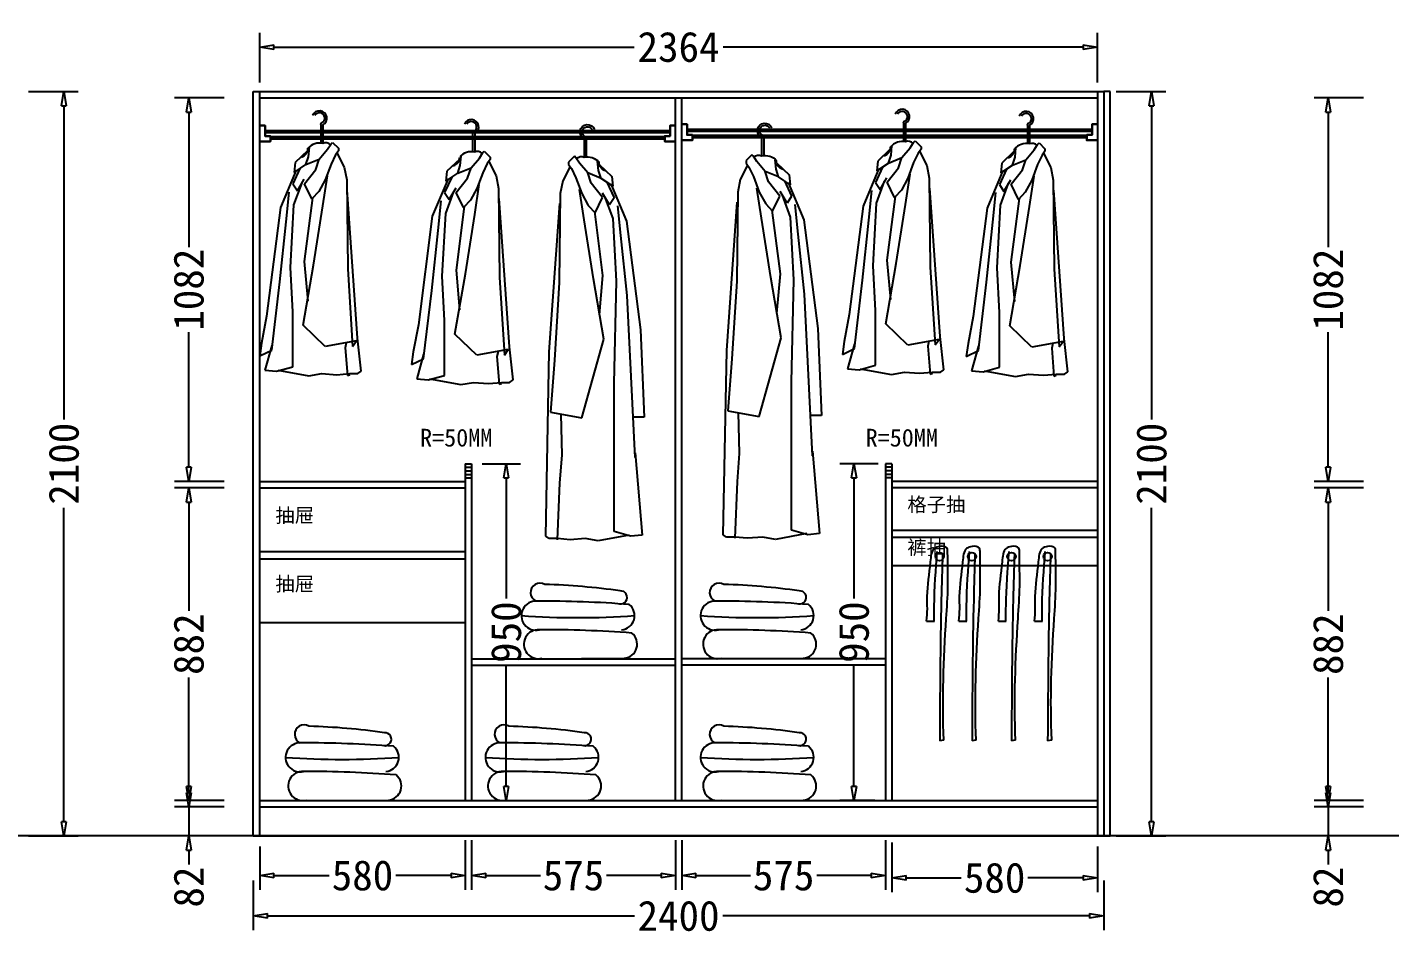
# Model space of a CAD drawing. Header units: millimetres. Extents: x 304407 to 361076, y -1262425 to -1203358.
# Drawn here: x 329898 to 333743, y -1235835 to -1233272 of the extents above; entities that cross this region are included whole.
import ezdxf

# ---------------------------------------------------------------- set-up
doc = ezdxf.new("R2010")
doc.units = ezdxf.units.MM
doc.header["$LTSCALE"] = 20
doc.layers.get('Defpoints').update_dxf_attribs({"color": 250})
for name, color, linetype in [('4', 1, 'Continuous'), ('6', 6, 'Continuous'), ('8', 8, 'Continuous'), ('LAYER10', 11, 'Continuous'), ('LAYER8', 11, 'Continuous'), ('图层3', 4, 'Continuous'), ('墙体', 40, 'Continuous')]:
    doc.layers.add(name, color=color, linetype=linetype)
doc.styles.get("Standard").update_dxf_attribs({"font": 'SimSun.ttf', "height": 85})
doc.styles.add('text', font='SimSun.ttf', dxfattribs={"height": 85})
doc.dimstyles.new('周文晶', dxfattribs={"dimtxt": 70, "dimasz": 40, "dimexe": 40, "dimexo": 30, "dimgap": 10, "dimtad": 0, "dimdec": 0, "dimtxsty": 'Standard', "dimblk": 'CLOSEDBLANK', "dimcen": 200, "dimclrd": 256, "dimclre": 256, "dimadec": 0, "dimazin": 0, "dimtfac": 1, "dimtdec": 0, "dimtmove": 0, "dimatfit": 3, "dimldrblk": 'CLOSEDBLANK', "dimfxl": 100, "dimfxlon": 1, "dimarcsym": 0})

# ---------------------------------------------------------------- blocks, each defined once
blk = doc.blocks.new('_ClosedBlank')
at = {"color": 0, "linetype": 'ByBlock', "lineweight": -2}
for p, q in [((-1, 0.167), (0, 0)), ((-1, 0.167), (-1, -0.167)), ((0, 0), (-1, -0.167))]:
    blk.add_line(p, q, dxfattribs=at)
blk = doc.blocks.new('*D1439')
at = {"lineweight": -2, "transparency": 16777216}
for p, q in [((329901.9, -1233453.3), (330041.9, -1233453.3)), ((330001.9, -1233493.3), (330001.9, -1234378.5)), ((330001.9, -1235513.3), (330001.9, -1234628)), ((329901.9, -1235553.3), (330041.9, -1235553.3))]:
    blk.add_line(p, q, dxfattribs=at)
at = {"layer": 'Defpoints', "color": 0, "transparency": 16777216}
for p in [(329867.1, -1233453.3), (330001.9, -1233453.3), (329867.1, -1235553.3)]:
    blk.add_point(p, dxfattribs=at)
at = {"lineweight": -2, "transparency": 16777216, "xscale": 40, "yscale": 40, "zscale": 40}
for p, rotation in [((330001.9, -1233453.3), 90), ((330001.9, -1235553.3), 270)]:
    blk.add_blockref('_ClosedBlank', p, dxfattribs=dict(at, rotation=rotation))
at = {"color": 0, "transparency": 16777216, "insert": (330001.9, -1234503.3), "char_height": 85, "attachment_point": 5, "rotation": 90}
blk.add_mtext('2100', dxfattribs=at)
blk = doc.blocks.new('*D1448')
at = {"lineweight": -2, "transparency": 16777216}
for p, q in [((330554.4, -1235583.3), (330554.4, -1235704.8)), ((331134.4, -1235564.8), (331134.4, -1235704.8)), ((330594.4, -1235664.8), (330750.4, -1235664.8)), ((331094.4, -1235664.8), (330938.5, -1235664.8))]:
    blk.add_line(p, q, dxfattribs=at)
at = {"layer": 'Defpoints', "color": 0, "transparency": 16777216}
for p in [(331134.4, -1235453.3), (330554.4, -1235553.3), (331134.4, -1235664.8)]:
    blk.add_point(p, dxfattribs=at)
at = {"lineweight": -2, "transparency": 16777216, "xscale": 40, "yscale": 40, "zscale": 40, "rotation": 180}
blk.add_blockref('_ClosedBlank', (330554.4, -1235664.8), dxfattribs=at)
at = {"lineweight": -2, "transparency": 16777216, "xscale": 40, "yscale": 40, "zscale": 40}
blk.add_blockref('_ClosedBlank', (331134.4, -1235664.8), dxfattribs=at)
at = {"color": 0, "transparency": 16777216, "insert": (330844.4, -1235664.8), "char_height": 85, "attachment_point": 5}
blk.add_mtext('580', dxfattribs=at)
blk = doc.blocks.new('*D1449')
at = {"lineweight": -2, "transparency": 16777216}
for p, q in [((331745.4, -1235564.8), (331745.4, -1235704.8)), ((332320.4, -1235564.8), (332320.4, -1235704.8)), ((331785.4, -1235664.8), (331939.6, -1235664.8)), ((332280.4, -1235664.8), (332126.3, -1235664.8))]:
    blk.add_line(p, q, dxfattribs=at)
at = {"layer": 'Defpoints', "color": 0, "transparency": 16777216}
for p in [(331745.4, -1233471.3), (332320.4, -1235453.3), (332320.4, -1235664.8)]:
    blk.add_point(p, dxfattribs=at)
at = {"lineweight": -2, "transparency": 16777216, "xscale": 40, "yscale": 40, "zscale": 40, "rotation": 180}
blk.add_blockref('_ClosedBlank', (331745.4, -1235664.8), dxfattribs=at)
at = {"lineweight": -2, "transparency": 16777216, "xscale": 40, "yscale": 40, "zscale": 40}
blk.add_blockref('_ClosedBlank', (332320.4, -1235664.8), dxfattribs=at)
at = {"color": 0, "transparency": 16777216, "insert": (332032.9, -1235664.8), "char_height": 85, "attachment_point": 5}
blk.add_mtext('575', dxfattribs=at)
blk = doc.blocks.new('*D1450')
at = {"lineweight": -2, "transparency": 16777216}
for p, q in [((330554.4, -1233427.9), (330554.4, -1233287.9)), ((332918.4, -1233427.9), (332918.4, -1233287.9)), ((330594.4, -1233327.9), (331610.8, -1233327.9)), ((332878.4, -1233327.9), (331862.1, -1233327.9))]:
    blk.add_line(p, q, dxfattribs=at)
at = {"layer": 'Defpoints', "color": 0, "transparency": 16777216}
for p in [(332918.4, -1233327.9), (330554.4, -1233471.3), (332918.4, -1233471.3)]:
    blk.add_point(p, dxfattribs=at)
at = {"lineweight": -2, "transparency": 16777216, "xscale": 40, "yscale": 40, "zscale": 40, "rotation": 180}
blk.add_blockref('_ClosedBlank', (330554.4, -1233327.9), dxfattribs=at)
at = {"lineweight": -2, "transparency": 16777216, "xscale": 40, "yscale": 40, "zscale": 40}
blk.add_blockref('_ClosedBlank', (332918.4, -1233327.9), dxfattribs=at)
at = {"color": 0, "transparency": 16777216, "insert": (331736.4, -1233327.9), "char_height": 85, "attachment_point": 5}
blk.add_mtext('2364', dxfattribs=at)
blk = doc.blocks.new('*D1451')
at = {"lineweight": -2, "transparency": 16777216}
for p, q in [((330536.4, -1235678.9), (330536.4, -1235818.9)), ((332936.4, -1235678.9), (332936.4, -1235818.9)), ((330576.4, -1235778.9), (331611.7, -1235778.9)), ((332896.4, -1235778.9), (331861.2, -1235778.9))]:
    blk.add_line(p, q, dxfattribs=at)
at = {"layer": 'Defpoints', "color": 0, "transparency": 16777216}
for p in [(330536.4, -1235553.3), (332936.4, -1235553.3), (332936.4, -1235778.9)]:
    blk.add_point(p, dxfattribs=at)
at = {"lineweight": -2, "transparency": 16777216, "xscale": 40, "yscale": 40, "zscale": 40, "rotation": 180}
blk.add_blockref('_ClosedBlank', (330536.4, -1235778.9), dxfattribs=at)
at = {"lineweight": -2, "transparency": 16777216, "xscale": 40, "yscale": 40, "zscale": 40}
blk.add_blockref('_ClosedBlank', (332936.4, -1235778.9), dxfattribs=at)
at = {"color": 0, "transparency": 16777216, "insert": (331736.4, -1235778.9), "char_height": 85, "attachment_point": 5}
blk.add_mtext('2400', dxfattribs=at)
blk = doc.blocks.new('*D1452')
at = {"lineweight": -2, "transparency": 16777216}
for p, q in [((332971.3, -1233453.3), (333111.3, -1233453.3)), ((333071.3, -1233493.3), (333071.3, -1234378.5)), ((333071.3, -1235513.3), (333071.3, -1234628)), ((332971.3, -1235553.3), (333111.3, -1235553.3))]:
    blk.add_line(p, q, dxfattribs=at)
at = {"layer": 'Defpoints', "color": 0, "transparency": 16777216}
for p in [(332936.4, -1233453.3), (333071.3, -1233453.3), (332936.4, -1235553.3)]:
    blk.add_point(p, dxfattribs=at)
at = {"lineweight": -2, "transparency": 16777216, "xscale": 40, "yscale": 40, "zscale": 40}
for p, rotation in [((333071.3, -1233453.3), 90), ((333071.3, -1235553.3), 270)]:
    blk.add_blockref('_ClosedBlank', p, dxfattribs=dict(at, rotation=rotation))
at = {"color": 0, "transparency": 16777216, "insert": (333071.3, -1234503.3), "char_height": 85, "attachment_point": 5, "rotation": 90}
blk.add_mtext('2100', dxfattribs=at)
blk = doc.blocks.new('*D1453')
at = {"lineweight": -2, "transparency": 16777216}
for p, q in [((332299.4, -1234503.3), (332191.5, -1234503.3)), ((332231.5, -1234543.3), (332231.5, -1234883.3)), ((332231.5, -1235413.3), (332231.5, -1235073.3)), ((332290.4, -1235453.3), (332191.5, -1235453.3))]:
    blk.add_line(p, q, dxfattribs=at)
at = {"layer": 'Defpoints', "color": 0, "transparency": 16777216}
for p in [(332329.4, -1234503.3), (332231.5, -1235453.3), (332320.4, -1235453.3)]:
    blk.add_point(p, dxfattribs=at)
at = {"lineweight": -2, "transparency": 16777216, "xscale": 40, "yscale": 40, "zscale": 40}
for p, rotation in [((332231.5, -1234503.3), 90), ((332231.5, -1235453.3), 270)]:
    blk.add_blockref('_ClosedBlank', p, dxfattribs=dict(at, rotation=rotation))
at = {"color": 0, "transparency": 16777216, "insert": (332231.5, -1234978.3), "char_height": 85, "attachment_point": 5, "rotation": 90}
blk.add_mtext('950', dxfattribs=at)
blk = doc.blocks.new('*D1454')
at = {"lineweight": -2, "transparency": 16777216}
for p, q in [((332338.4, -1235571.5), (332338.4, -1235711.5)), ((332918.4, -1235583.3), (332918.4, -1235711.5)), ((332378.4, -1235671.5), (332534.4, -1235671.5)), ((332878.4, -1235671.5), (332722.5, -1235671.5))]:
    blk.add_line(p, q, dxfattribs=at)
at = {"layer": 'Defpoints', "color": 0, "transparency": 16777216}
for p in [(332338.4, -1235453.3), (332918.4, -1235553.3), (332918.4, -1235671.5)]:
    blk.add_point(p, dxfattribs=at)
at = {"lineweight": -2, "transparency": 16777216, "xscale": 40, "yscale": 40, "zscale": 40, "rotation": 180}
blk.add_blockref('_ClosedBlank', (332338.4, -1235671.5), dxfattribs=at)
at = {"lineweight": -2, "transparency": 16777216, "xscale": 40, "yscale": 40, "zscale": 40}
blk.add_blockref('_ClosedBlank', (332918.4, -1235671.5), dxfattribs=at)
at = {"color": 0, "transparency": 16777216, "insert": (332628.4, -1235671.5), "char_height": 85, "attachment_point": 5}
blk.add_mtext('580', dxfattribs=at)
blk = doc.blocks.new('*D1455')
at = {"lineweight": -2, "transparency": 16777216}
for p, q in [((330354.2, -1235431.3), (330354.2, -1235391.3)), ((330454.2, -1235471.3), (330314.2, -1235471.3)), ((330354.2, -1235471.3), (330354.2, -1235553.3)), ((330454.2, -1235553.3), (330314.2, -1235553.3)), ((330354.2, -1235593.3), (330354.2, -1235633.3))]:
    blk.add_line(p, q, dxfattribs=at)
at = {"layer": 'Defpoints', "color": 0, "transparency": 16777216}
for p in [(330354.2, -1235471.3), (330554.4, -1235471.3), (330536.4, -1235553.3)]:
    blk.add_point(p, dxfattribs=at)
at = {"lineweight": -2, "transparency": 16777216, "xscale": 40, "yscale": 40, "zscale": 40}
for p, rotation in [((330354.2, -1235471.3), 270), ((330354.2, -1235553.3), 90)]:
    blk.add_blockref('_ClosedBlank', p, dxfattribs=dict(at, rotation=rotation))
at = {"color": 0, "transparency": 16777216, "insert": (330354.2, -1235697.4), "char_height": 85, "attachment_point": 5, "rotation": 90}
blk.add_mtext('82', dxfattribs=at)
blk = doc.blocks.new('*D1456')
at = {"lineweight": -2, "transparency": 16777216}
for p, q in [((330454.2, -1234571.3), (330314.2, -1234571.3)), ((330354.2, -1234611.3), (330354.2, -1234918)), ((330354.2, -1235413.3), (330354.2, -1235106.6)), ((330454.2, -1235453.3), (330314.2, -1235453.3))]:
    blk.add_line(p, q, dxfattribs=at)
at = {"layer": 'Defpoints', "color": 0, "transparency": 16777216}
for p in [(330354.2, -1234571.3), (330554.4, -1234571.3), (330554.4, -1235453.3)]:
    blk.add_point(p, dxfattribs=at)
at = {"lineweight": -2, "transparency": 16777216, "xscale": 40, "yscale": 40, "zscale": 40}
for p, rotation in [((330354.2, -1234571.3), 90), ((330354.2, -1235453.3), 270)]:
    blk.add_blockref('_ClosedBlank', p, dxfattribs=dict(at, rotation=rotation))
at = {"color": 0, "transparency": 16777216, "insert": (330354.2, -1235012.3), "char_height": 85, "attachment_point": 5, "rotation": 90}
blk.add_mtext('882', dxfattribs=at)
blk = doc.blocks.new('*D1457')
at = {"lineweight": -2, "transparency": 16777216}
for p, q in [((330454.2, -1233471.3), (330314.2, -1233471.3)), ((330354.2, -1233511.3), (330354.2, -1233892)), ((330354.2, -1234513.3), (330354.2, -1234132.5)), ((330454.2, -1234553.3), (330314.2, -1234553.3))]:
    blk.add_line(p, q, dxfattribs=at)
at = {"layer": 'Defpoints', "color": 0, "transparency": 16777216}
for p in [(330354.2, -1233471.3), (330554.4, -1233471.3), (330554.4, -1234553.3)]:
    blk.add_point(p, dxfattribs=at)
at = {"lineweight": -2, "transparency": 16777216, "xscale": 40, "yscale": 40, "zscale": 40}
for p, rotation in [((330354.2, -1233471.3), 90), ((330354.2, -1234553.3), 270)]:
    blk.add_blockref('_ClosedBlank', p, dxfattribs=dict(at, rotation=rotation))
at = {"color": 0, "transparency": 16777216, "insert": (330354.2, -1234012.3), "char_height": 85, "attachment_point": 5, "rotation": 90}
blk.add_mtext('1082', dxfattribs=at)
blk = doc.blocks.new('*D1458')
at = {"lineweight": -2, "transparency": 16777216}
for p, q in [((331152.4, -1235564.8), (331152.4, -1235704.8)), ((331727.4, -1235564.8), (331727.4, -1235704.8)), ((331192.4, -1235664.8), (331346.6, -1235664.8)), ((331687.4, -1235664.8), (331533.3, -1235664.8))]:
    blk.add_line(p, q, dxfattribs=at)
at = {"layer": 'Defpoints', "color": 0, "transparency": 16777216}
for p in [(331152.4, -1235453.3), (331727.4, -1235453.3), (331727.4, -1235664.8)]:
    blk.add_point(p, dxfattribs=at)
at = {"lineweight": -2, "transparency": 16777216, "xscale": 40, "yscale": 40, "zscale": 40, "rotation": 180}
blk.add_blockref('_ClosedBlank', (331152.4, -1235664.8), dxfattribs=at)
at = {"lineweight": -2, "transparency": 16777216, "xscale": 40, "yscale": 40, "zscale": 40}
blk.add_blockref('_ClosedBlank', (331727.4, -1235664.8), dxfattribs=at)
at = {"color": 0, "transparency": 16777216, "insert": (331439.9, -1235664.8), "char_height": 85, "attachment_point": 5}
blk.add_mtext('575', dxfattribs=at)
blk = doc.blocks.new('*D1459')
at = {"lineweight": -2, "transparency": 16777216}
for p, q in [((331182.2, -1234503.3), (331290.2, -1234503.3)), ((331250.2, -1234543.3), (331250.2, -1234883.3)), ((331250.2, -1235413.3), (331250.2, -1235073.3)), ((331191.2, -1235453.3), (331290.2, -1235453.3))]:
    blk.add_line(p, q, dxfattribs=at)
at = {"layer": 'Defpoints', "color": 0, "transparency": 16777216}
for p in [(331152.2, -1234503.3), (331161.2, -1235453.3), (331250.2, -1235453.3)]:
    blk.add_point(p, dxfattribs=at)
at = {"lineweight": -2, "transparency": 16777216, "xscale": 40, "yscale": 40, "zscale": 40}
for p, rotation in [((331250.2, -1234503.3), 90), ((331250.2, -1235453.3), 270)]:
    blk.add_blockref('_ClosedBlank', p, dxfattribs=dict(at, rotation=rotation))
at = {"color": 0, "transparency": 16777216, "insert": (331250.2, -1234978.3), "char_height": 85, "attachment_point": 5, "rotation": 90}
blk.add_mtext('950', dxfattribs=at)
blk = doc.blocks.new('*D1467')
at = {"lineweight": -2, "transparency": 16777216}
for p, q in [((333569.7, -1235431.3), (333569.7, -1235391.3)), ((333669.7, -1235471.3), (333529.7, -1235471.3)), ((333569.7, -1235471.3), (333569.7, -1235553.3)), ((333669.7, -1235553.3), (333529.7, -1235553.3)), ((333569.7, -1235593.3), (333569.7, -1235633.3))]:
    blk.add_line(p, q, dxfattribs=at)
at = {"layer": 'Defpoints', "color": 0, "transparency": 16777216}
for p in [(333569.7, -1235471.3), (333770, -1235471.3), (333752, -1235553.3)]:
    blk.add_point(p, dxfattribs=at)
at = {"lineweight": -2, "transparency": 16777216, "xscale": 40, "yscale": 40, "zscale": 40}
for p, rotation in [((333569.7, -1235471.3), 270), ((333569.7, -1235553.3), 90)]:
    blk.add_blockref('_ClosedBlank', p, dxfattribs=dict(at, rotation=rotation))
at = {"color": 0, "transparency": 16777216, "insert": (333569.7, -1235697.4), "char_height": 85, "attachment_point": 5, "rotation": 90}
blk.add_mtext('82', dxfattribs=at)
blk = doc.blocks.new('*D1468')
at = {"lineweight": -2, "transparency": 16777216}
for p, q in [((333669.7, -1234571.3), (333529.7, -1234571.3)), ((333569.7, -1234611.3), (333569.7, -1234918)), ((333569.7, -1235413.3), (333569.7, -1235106.6)), ((333669.7, -1235453.3), (333529.7, -1235453.3))]:
    blk.add_line(p, q, dxfattribs=at)
at = {"layer": 'Defpoints', "color": 0, "transparency": 16777216}
for p in [(333569.7, -1234571.3), (333770, -1234571.3), (333770, -1235453.3)]:
    blk.add_point(p, dxfattribs=at)
at = {"lineweight": -2, "transparency": 16777216, "xscale": 40, "yscale": 40, "zscale": 40}
for p, rotation in [((333569.7, -1234571.3), 90), ((333569.7, -1235453.3), 270)]:
    blk.add_blockref('_ClosedBlank', p, dxfattribs=dict(at, rotation=rotation))
at = {"color": 0, "transparency": 16777216, "insert": (333569.7, -1235012.3), "char_height": 85, "attachment_point": 5, "rotation": 90}
blk.add_mtext('882', dxfattribs=at)
blk = doc.blocks.new('*D1469')
at = {"lineweight": -2, "transparency": 16777216}
for p, q in [((333669.7, -1233471.3), (333529.7, -1233471.3)), ((333569.7, -1233511.3), (333569.7, -1233892)), ((333569.7, -1234513.3), (333569.7, -1234132.5)), ((333669.7, -1234553.3), (333529.7, -1234553.3))]:
    blk.add_line(p, q, dxfattribs=at)
at = {"layer": 'Defpoints', "color": 0, "transparency": 16777216}
for p in [(333569.7, -1233471.3), (333770, -1233471.3), (333770, -1234553.3)]:
    blk.add_point(p, dxfattribs=at)
at = {"lineweight": -2, "transparency": 16777216, "xscale": 40, "yscale": 40, "zscale": 40}
for p, rotation in [((333569.7, -1233471.3), 90), ((333569.7, -1234553.3), 270)]:
    blk.add_blockref('_ClosedBlank', p, dxfattribs=dict(at, rotation=rotation))
at = {"color": 0, "transparency": 16777216, "insert": (333569.7, -1234012.3), "char_height": 85, "attachment_point": 5, "rotation": 90}
blk.add_mtext('1082', dxfattribs=at)
blk = doc.blocks.new('A$C1C5764E0')
at = {"layer": '8'}
for p, q in [((172.3, 708.4), (172.3, 657.4)), ((178.3, 708.4), (178.3, 657.4)), ((191.5, 639.3), (201.2, 654.6)), ((201.2, 654.6), (205.3, 658.7)), ((205.3, 658.7), (222, 642.1)), ((135.3, 635.3), (99.9, 601.9)), ((130.4, 596.4), (137.4, 618.5)), ((137.4, 618.5), (140.1, 644.9)), ((167.9, 611.6), (191.5, 639.3)), ((213.6, 624.1), (201.2, 597.8)), ((222, 635.2), (213.6, 624.1)), ((217.8, 629.6), (238.6, 589.4)), ((222, 642.1), (222, 635.2)), ((103, 580.9), (58.4, 475.1)), ((113.7, 585.2), (93.2, 541.7)), ((99.9, 601.9), (97.1, 574.2)), ((97.1, 574.2), (130.4, 596.4)), ((126.3, 542.3), (158.2, 582.5)), ((130.4, 596.4), (167.9, 611.6)), ((158.2, 582.5), (167.9, 611.6)), ((201.2, 597.8), (184.5, 553.4)), ((238.6, 589.4), (245.5, 553.4)), ((93.2, 541.7), (106.3, 522.1)), ((96.5, 482.8), (119.4, 544.9)), ((106.3, 522.1), (125.9, 554.7)), ((147.1, 499.3), (126.3, 542.3)), ((184.5, 553.4), (166.5, 520.1)), ((178.3, 479.5), (191.3, 564.6)), ((245.5, 553.4), (248.3, 302.5)), ((75, 435), (83.4, 518.8)), ((148.8, 502.4), (125.9, 322.6)), ((166.5, 520.1), (147.1, 499.3)), ((276.4, 106.8), (247, 525.3)), ((58.4, 475.1), (19.5, 168.8)), ((86.6, 306.3), (96.5, 482.8)), ((152.1, 312.8), (178.3, 479.5)), ((57, 265.8), (75, 435)), ((122.6, 142.8), (152.1, 312.8)), ((125.9, 322.6), (135.7, 211.4)), ((93.2, 180.9), (86.6, 306.3)), ((248.3, 302.5), (262.2, 83.5)), ((34.3, 73.1), (57, 265.8)), ((19.5, 168.8), (4.8, 92.7)), ((93.2, 26.2), (93.2, 180.9)), ((184.8, 82.8), (122.6, 142.8)), ((4.8, 92.7), (0, 56.7)), ((34.3, 86.2), (14.7, 16.3)), ((273.1, 99.1), (184.8, 82.8)), ((244.2, 93.8), (240.9, 79.6)), ((240.9, 79.6), (247.4, 1.1)), ((262.2, 83.5), (273.1, 99.1)), ((286.7, 13.1), (276.4, 106.8)), ((0, 56.7), (34.3, 73.1)), ((14.7, 16.3), (47.4, 13.1)), ((47.4, 13.1), (93.2, 26.2)), ((50.7, 16.3), (139, 0)), ((139, 0), (175, 6.5)), ((175, 6.5), (217.5, 3.3)), ((217.5, 3.3), (253.5, 6.5)), ((247.4, 1.1), (254, 3.3)), ((253.5, 6.5), (276.9, 6.5)), ((276.9, 6.5), (286.7, 13.1))]:
    blk.add_line(p, q, dxfattribs=at)
for centre, radius, start, end in [((168.9, 727.1), 20.9, 296.6338, 159.5285), ((168.9, 727.1), 14.9, 296.6338, 150.6175), ((175.9, 709.9), 3.91, 94.6712, 201.9626), ((168.9, 613.1), 43.9, 77.6993, 138.5966), ((186.2, 639.8), 18, 42.48, 116.3392), ((110.9, 641.2), 25.1, 286.2636, 2.0248)]:
    blk.add_arc(centre, radius, start, end, dxfattribs=at)
blk = doc.blocks.new('A$C4F477F88')
at = {"layer": 'LAYER10'}
blk.add_blockref('A$C1C5764E0', (0, 0), dxfattribs=at)
blk = doc.blocks.new('A$C5E603B19')
at = {"layer": 'LAYER8'}
blk.add_blockref('A$C4F477F88', (0, 0), dxfattribs=at)
blk = doc.blocks.new('A$C1B0A679D')
at = {"layer": '图层3'}
blk.add_blockref('A$C5E603B19', (0, 0), dxfattribs=at)
blk = doc.blocks.new('A$C52EB379C')
at = {"layer": '8'}
for p, q in [((163.3, 1134.6), (163.3, 1083.5)), ((169.3, 1134.6), (169.3, 1083.5)), ((182.5, 1065.5), (192.3, 1080.7)), ((192.3, 1080.7), (196.4, 1084.9)), ((196.4, 1084.9), (213.1, 1068.3)), ((126.4, 1061.5), (91, 1028.1)), ((121.5, 1022.5), (128.4, 1044.7)), ((128.4, 1044.7), (131.2, 1071)), ((159, 1037.8), (182.5, 1065.5)), ((204.7, 1050.2), (192.3, 1023.9)), ((213.1, 1061.3), (204.7, 1050.2)), ((208.9, 1055.8), (229.7, 1015.6)), ((213.1, 1068.3), (213.1, 1061.3)), ((94.1, 1007.1), (49.5, 901.3)), ((104.8, 1011.4), (84.3, 967.8)), ((91, 1028.1), (88.2, 1000.3)), ((88.2, 1000.3), (121.5, 1022.5)), ((117.4, 968.5), (149.3, 1008.7)), ((121.5, 1022.5), (159, 1037.8)), ((149.3, 1008.7), (159, 1037.8)), ((192.3, 1023.9), (175.6, 979.5)), ((229.7, 1015.6), (236.6, 979.5)), ((84.3, 967.8), (97.4, 948.2)), ((87.6, 909), (110.5, 971.1)), ((97.4, 948.2), (117, 980.9)), ((138.2, 925.5), (117.4, 968.5)), ((175.6, 979.5), (157.6, 946.3)), ((169.3, 905.7), (182.4, 990.7)), ((236.6, 979.5), (239.4, 728.7)), ((66.1, 861.1), (74.5, 944.9)), ((139.9, 928.6), (117, 748.8)), ((157.6, 946.3), (138.2, 925.5)), ((267.5, 533), (238.1, 951.5)), ((49.5, 901.3), (10.6, 595)), ((77.7, 732.4), (87.6, 909)), ((143.2, 738.9), (169.3, 905.7)), ((48.1, 692), (66.1, 861.1)), ((84.3, 444.7), (77.7, 732.4)), ((113.7, 568.9), (143.2, 738.9)), ((117, 748.8), (126.8, 637.6)), ((239.4, 728.7), (253.3, 509.7)), ((25.4, 235.4), (48.1, 692)), ((10.6, 595), (0, 349)), ((175.9, 346.6), (113.7, 568.9)), ((253.3, 509.7), (264.2, 362.9)), ((277.8, 13.1), (267.5, 533)), ((84.3, 26.2), (84.3, 444.7)), ((0, 349), (31, 349)), ((264.2, 362.9), (175.9, 346.6)), ((235.3, 357.6), (232, 242)), ((25.4, 248.5), (5.8, 16.3)), ((232, 242), (238.5, 163.5)), ((238.5, 163.5), (245.1, 3.3)), ((5.8, 16.3), (38.5, 13.1)), ((38.5, 13.1), (84.3, 26.2)), ((41.7, 16.3), (130.1, 0)), ((130.1, 0), (166.1, 6.5)), ((166.1, 6.5), (208.6, 3.3)), ((208.6, 3.3), (244.6, 6.5)), ((244.6, 6.5), (268, 6.5)), ((268, 6.5), (277.8, 13.1))]:
    blk.add_line(p, q, dxfattribs=at)
for centre, radius, start, end in [((160, 1153.2), 20.9, 296.6338, 159.5285), ((160, 1153.2), 14.9, 296.6338, 150.6175), ((167, 1136), 3.91, 94.6712, 201.9626), ((160, 1039.2), 43.9, 77.6993, 138.5966), ((177.3, 1066), 18, 42.48, 116.3392), ((102, 1067.4), 25.1, 286.2636, 2.0248)]:
    blk.add_arc(centre, radius, start, end, dxfattribs=at)
blk = doc.blocks.new('A$C05785CA5')
at = {"layer": 'LAYER10'}
blk.add_blockref('A$C52EB379C', (0, 0), dxfattribs=at)
blk = doc.blocks.new('A$C100967EE')
at = {"layer": 'LAYER10'}
blk.add_blockref('A$C05785CA5', (0, 0), dxfattribs=at)
blk = doc.blocks.new('A$C65D30603')
at = {"layer": 'LAYER8'}
blk.add_blockref('A$C100967EE', (0, 0), dxfattribs=at)
blk = doc.blocks.new('A$C50CE712E')
at = {"layer": '图层3'}
blk.add_blockref('A$C65D30603', (0, 0), dxfattribs=at)
blk = doc.blocks.new('A$C11F00F61')
at = {"color": 8}
blk.add_line((48.2, 0), (290.3, 1.2), dxfattribs=at)
at = {"layer": '墙体', "color": 8}
for centre, radius, start, end in [((52.6, 186.6), 26.7, 59.8021, 244.0801), ((9.8, -1698.7), 1909.1, 81.8981, 88.3112), ((41, 121.6), 41, 86.0834, 284.0988), ((53.8, -3125.6), 3288.1, 85.6244, 90.1755), ((280.3, 173), 18.4, 260.1551, 94.4157), ((159.2, 2329.1), 2213.2, 265.8756, 274.159), ((279.7, 121.7), 40, 274.9406, 51.3165), ((48.2, 41), 41, 86.0834, 284.0988), ((61, -3206.2), 3288.1, 85.6244, 90.1755), ((286.9, 41.1), 40, 274.9406, 51.3165)]:
    blk.add_arc(centre, radius, start, end, dxfattribs=at)
blk = doc.blocks.new('A$C3B9601DC')
at = {"layer": '4', "color": 8}
blk.add_line((62, 1.5), (47.4, 0), dxfattribs=at)
for points, knots in [([(62, 1.5), (55.4, 144.3), (62.8, 324.3), (78.7, 548.8), (75.2, 622.1), (75.7, 684.6), (46.8, 686.9), (17.9, 676.1), (12.7, 599.8), (-1.5, 524.3), (4.4, 450.4), (0, 421.8)], [0, 0, 0, 0, 428.516837, 544.203019, 664.137455, 677.621305, 701.749401, 722.125787, 770.743064, 895.133582, 980.731534, 980.731534, 980.731534, 980.731534]), ([(37.8, 667.5), (32.8, 603.2), (26.4, 521.3), (26.8, 439.3), (26.9, 421.8)], [0, 0, 0, 0, 193.394932, 246.046188, 246.046188, 246.046188, 246.046188])]:
    blk.add_open_spline(points, degree=3, knots=knots, dxfattribs=at)
blk.add_spline([(57.6, 658.7), (53.2, 497.8), (47.4, 0)], degree=3, dxfattribs=at)
blk.add_open_spline([(1.4, 421.8), (10.7, 421.8), (19.9, 421.8), (29.2, 421.8)], degree=3, dxfattribs=at)
at = {"layer": '6', "color": 8}
blk.add_circle((47.2, 648.9), 15, dxfattribs=at)
blk = doc.blocks.new('edr334343')
at = {"layer": '6', "color": 8, "xscale": 0.7999999999301508, "yscale": 0.7999999999301508, "zscale": 0.7999999999301508}
for p in [(311012.9, -1202094.7), (311104.2, -1202094.7), (311215.5, -1202094.7), (311317.6, -1202094.7)]:
    blk.add_blockref('A$C3B9601DC', p, dxfattribs=at)

msp = doc.modelspace()

# ---------------------------------------------------------------- linework, layer by layer
for p, q in [((330536.4, -1235553.3), (330536.4, -1233453.3)), ((330536.4, -1233453.3), (332936.4, -1233453.3)), ((330554.4, -1235553.3), (330554.4, -1233453.3)), ((330554.4, -1233471.3), (332918.4, -1233471.3)), ((331727.4, -1235453.3), (331727.4, -1233471.3)), ((331745.4, -1235453.3), (331745.4, -1233471.3)), ((332918.4, -1233453.3), (332918.4, -1235553.3)), ((332936.4, -1233453.3), (332936.4, -1235553.3)), ((332954.4, -1233453.3), (332936.4, -1233453.3)), ((332954.4, -1235553.3), (332954.4, -1233453.3)), ((331134.4, -1234503.3), (331134.4, -1235453.3)), ((331134.4, -1234503.3), (331152.4, -1234503.3)), ((331134.4, -1234513.3), (331152.4, -1234513.3)), ((331134.4, -1234523.3), (331152.4, -1234523.3)), ((331152.4, -1234503.3), (331152.4, -1235453.3)), ((332320.4, -1234503.3), (332320.4, -1235453.3)), ((332338.4, -1234503.3), (332320.4, -1234503.3)), ((332338.4, -1234513.3), (332320.4, -1234513.3)), ((332338.4, -1234523.3), (332320.4, -1234523.3)), ((332338.4, -1234503.3), (332338.4, -1235453.3)), ((330554.4, -1234553.3), (331134.4, -1234553.3)), ((331134.4, -1234533.3), (331152.4, -1234533.3)), ((331134.4, -1234543.3), (331152.4, -1234543.3)), ((332338.4, -1234533.3), (332320.4, -1234533.3)), ((332338.4, -1234543.3), (332320.4, -1234543.3)), ((332918.4, -1234553.3), (332338.4, -1234553.3)), ((330554.4, -1234571.3), (331134.4, -1234571.3)), ((332918.4, -1234571.3), (332338.4, -1234571.3)), ((332918.4, -1234691.3), (332338.4, -1234691.3)), ((332918.4, -1234711.3), (332338.4, -1234711.3)), ((330554.4, -1234751.3), (331134.4, -1234751.3)), ((330554.4, -1234771.3), (331134.4, -1234771.3)), ((332918.4, -1234791.3), (332338.4, -1234791.3)), ((330554.4, -1234951.3), (331134.4, -1234951.3)), ((331152.4, -1235053.3), (331727.4, -1235053.3)), ((332320.4, -1235053.3), (331745.4, -1235053.3)), ((331152.4, -1235071.3), (331727.4, -1235071.3)), ((332320.4, -1235071.3), (331745.4, -1235071.3)), ((330554.4, -1235453.3), (332918.4, -1235453.3)), ((330554.4, -1235471.3), (332918.4, -1235471.3)), ((330536.4, -1235553.3), (332936.4, -1235553.3)), ((332936.4, -1235553.3), (332954.4, -1235553.3))]:
    msp.add_line(p, q)
at = {"color": 8}
msp.add_line((361075.9, -1235553.3), (304407.4, -1235553.3), dxfattribs=at)
msp.add_line((361075.9, -1235553.3), (304407.4, -1235553.3), dxfattribs=at)
at = {"lineweight": 30}
for points in [[(330554.4, -1233549.3), (330569.4, -1233549.3), (330569.4, -1233579.3), (330584.4, -1233579.3), (330584.4, -1233594.3), (330554.4, -1233594.3)], [(331727.4, -1233549.3), (331712.4, -1233549.3), (331712.4, -1233579.3), (331697.4, -1233579.3), (331697.4, -1233594.3), (331727.4, -1233594.3)], [(331745.4, -1233545.6), (331760.4, -1233545.6), (331760.4, -1233575.6), (331775.4, -1233575.6), (331775.4, -1233590.6), (331745.4, -1233590.6)], [(332903.4, -1233560.6), (331760.4, -1233560.6)], [(332918.4, -1233545.6), (332903.4, -1233545.6), (332903.4, -1233575.6), (332888.4, -1233575.6), (332888.4, -1233590.6), (332918.4, -1233590.6)], [(331712.4, -1233564.3), (330569.4, -1233564.3)], [(331712.4, -1233568.8), (330569.4, -1233568.8)], [(331697.4, -1233581.3), (330584.4, -1233581.3)], [(331697.4, -1233586.8), (330584.4, -1233586.8)], [(332903.4, -1233565.2), (331760.4, -1233565.2)], [(332888.4, -1233577.6), (331775.4, -1233577.6)], [(332888.4, -1233583.1), (331775.4, -1233583.1)]]:
    msp.add_lwpolyline(points, dxfattribs=at)

# ---------------------------------------------------------------- block references
for name, p in [('A$C1B0A679D', (330554.4, -1234255.7)), ('A$C1B0A679D', (332198.6, -1234251.5)), ('A$C1B0A679D', (332548.5, -1234257.2)), ('A$C1B0A679D', (330982.8, -1234280.2)), ('edr334343', (21422.5, -33189.8)), ('A$C11F00F61', (331292.7, -1235053.3)), ('A$C11F00F61', (331798.2, -1235053.3)), ('A$C11F00F61', (330627.4, -1235453.3)), ('A$C11F00F61', (331191.2, -1235453.3)), ('A$C11F00F61', (331798.2, -1235453.3))]:
    msp.add_blockref(name, p)
at = {"xscale": -1}
for p in [(331639.2, -1234720.8), (332139.9, -1234716.7)]:
    msp.add_blockref('A$C50CE712E', p, dxfattribs=at)

# ---------------------------------------------------------------- texts
at = {"attachment_point": 1, "style": 'text'}
for s, insert, char_height, width in [('R=50MM', (331006.9, -1234404.8), 50, 419.038), ('R=50MM', (332264.3, -1234404.8), 50, 419.038), ('格子抽', (332382.1, -1234598.4), 40, 305.609), ('抽屉', (330598.7, -1234628.9), 40, 305.609), ('裤抽', (332382.1, -1234719.6), 40, 305.609), ('抽屉', (330598.7, -1234822.3), 40, 305.609)]:
    msp.add_mtext(s, dxfattribs=dict(at, insert=insert, char_height=char_height, width=width))

# ---------------------------------------------------------------- dimensions: what is measured, and where the dimension line sits
for base, p1, p2, picture, middle in [((332918.4, -1233327.9), (330554.4, -1233471.3), (332918.4, -1233471.3), '*D1450', (331736.4, -1233327.9)), ((332320.4, -1235664.8), (331745.4, -1233471.3), (332320.4, -1235453.3), '*D1449', (332032.9, -1235664.8)), ((331134.4, -1235664.8), (330554.4, -1235553.3), (331134.4, -1235453.3), '*D1448', (330844.4, -1235664.8)), ((331727.4, -1235664.8), (331152.4, -1235453.3), (331727.4, -1235453.3), '*D1458', (331439.9, -1235664.8)), ((332918.4, -1235671.5), (332338.4, -1235453.3), (332918.4, -1235553.3), '*D1454', (332628.4, -1235671.5)), ((332936.4, -1235778.9), (330536.4, -1235553.3), (332936.4, -1235553.3), '*D1451', (331736.4, -1235778.9))]:
    dim = msp.add_linear_dim(base=base, p1=p1, p2=p2, dimstyle='周文晶')
    dim.commit()
    dim.dimension.update_dxf_attribs({"geometry": picture, "text_midpoint": middle})
for base, p1, p2, angle, picture, middle in [((330001.9, -1233453.3), (329867.1, -1235553.3), (329867.1, -1233453.3), 90, '*D1439', (330001.9, -1234503.3)), ((330354.2, -1233471.3), (330554.4, -1234553.3), (330554.4, -1233471.3), 270, '*D1457', (330354.2, -1234012.3)), ((333071.3, -1233453.3), (332936.4, -1235553.3), (332936.4, -1233453.3), 90, '*D1452', (333071.3, -1234503.3)), ((333569.7, -1233471.3), (333770, -1234553.3), (333770, -1233471.3), 270, '*D1469', (333569.7, -1234012.3)), ((331250.2, -1235453.3), (331152.2, -1234503.3), (331161.2, -1235453.3), 90, '*D1459', (331250.2, -1234978.3)), ((332231.5, -1235453.3), (332329.4, -1234503.3), (332320.4, -1235453.3), 90, '*D1453', (332231.5, -1234978.3)), ((330354.2, -1234571.3), (330554.4, -1235453.3), (330554.4, -1234571.3), 270, '*D1456', (330354.2, -1235012.3)), ((333569.7, -1234571.3), (333770, -1235453.3), (333770, -1234571.3), 270, '*D1468', (333569.7, -1235012.3))]:
    dim = msp.add_linear_dim(base=base, p1=p1, p2=p2, angle=angle, dimstyle='周文晶')
    dim.commit()
    dim.dimension.update_dxf_attribs({"geometry": picture, "text_midpoint": middle})
for base, p1, p2, picture, middle in [((330354.2, -1235471.3), (330536.4, -1235553.3), (330554.4, -1235471.3), '*D1455', (330354.2, -1235697.4)), ((333569.7, -1235471.3), (333752, -1235553.3), (333770, -1235471.3), '*D1467', (333569.7, -1235697.4))]:
    dim = msp.add_linear_dim(base=base, p1=p1, p2=p2, angle=270, dimstyle='周文晶')
    dim.commit()
    dim.dimension.update_dxf_attribs({"geometry": picture, "text_midpoint": middle, "dimtype": 128})

doc.saveas('drawing.dxf')
